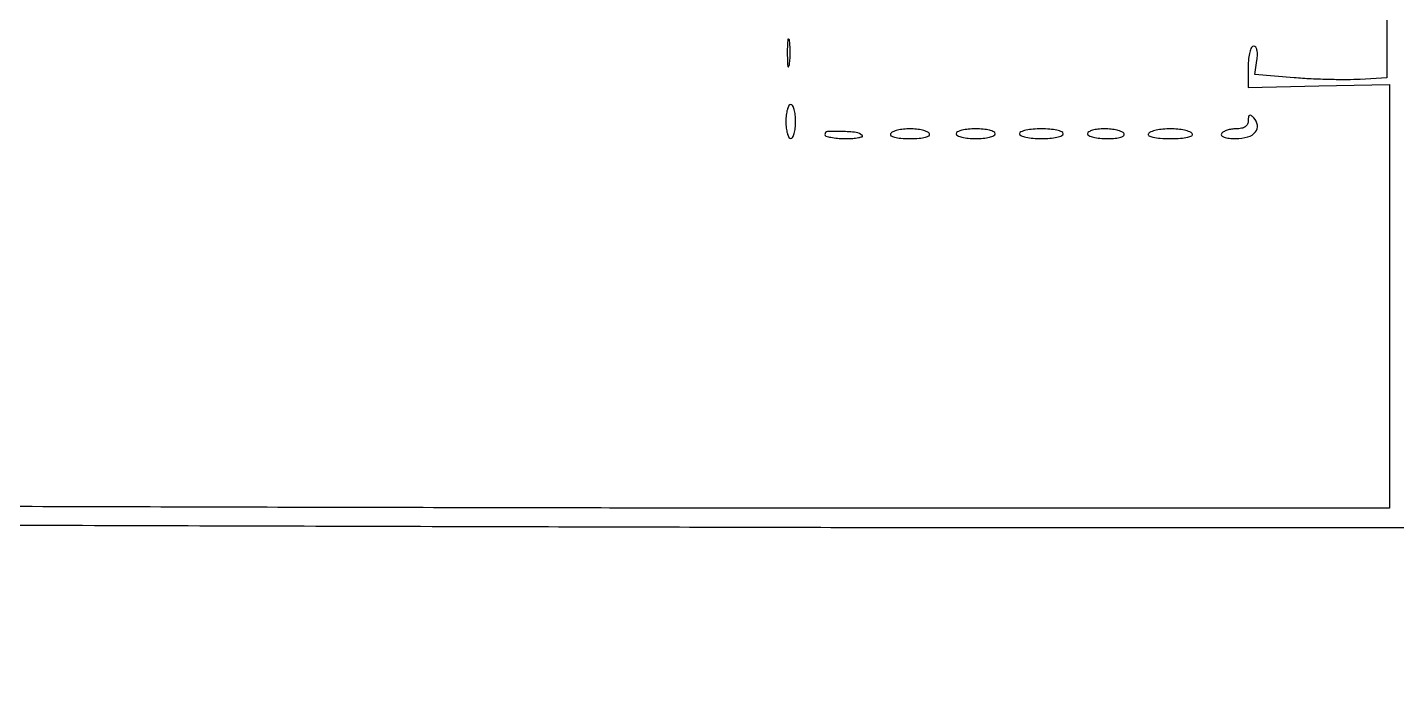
# Model space of a CAD drawing. Header units: millimetres. Extents: x 357084 to 357504, y 509210 to 509507.
# Drawn here: x 357139.94 to 357161.07, y 509430.18 to 509440.55 of the extents above; entities that cross this region are included whole.
import ezdxf

# ---------------------------------------------------------------- set-up
doc = ezdxf.new("R2010")
doc.units = ezdxf.units.MM

msp = doc.modelspace()

# ---------------------------------------------------------------- linework, layer by layer
for points in [[(357127.787, 509477.829), (357127.613, 509477.683, 0.084536), (357127.444, 509477.483, 0.134286), (357127.385, 509477.268, 0.129644), (357127.443, 509477.047, 0.07608), (357127.613, 509476.831, -0.033131), (357127.726, 509476.711, -0.069335), (357127.793, 509476.601, -0.069397), (357127.828, 509476.478, -0.033242), (357127.839, 509476.313), (357127.839, 509476.005), (357125.098, 509476.005), (357122.356, 509476.005), (357122.357, 509454.465), (357122.358, 509432.925), (357136.45, 509432.875, 0.000121), (357142.239, 509432.856, 0.000124), (357147.979, 509432.84, 0.00012), (357152.96, 509432.828, 0.000523), (357155.908, 509432.825), (357161.273, 509432.825)], [(357160.918, 509442.813), (357160.918, 509439.772), (357160.505, 509439.747, -0.014675), (357160.305, 509439.741, -0.006247), (357160.036, 509439.744, -0.006175), (357159.749, 509439.754, -0.008061), (357159.487, 509439.771), (357158.881, 509439.82), (357158.913, 509440.04, 0.031104), (357158.921, 509440.129, 0.062849), (357158.913, 509440.199, 0.0982), (357158.893, 509440.244, 0.241946), (357158.862, 509440.26, 0.282562), (357158.828, 509440.239, 0.053229), (357158.802, 509440.169, 0.041271), (357158.784, 509440.067, 0.022811), (357158.778, 509439.941), (357158.778, 509439.621), (357159.867, 509439.646), (357160.956, 509439.67), (357160.956, 509436.398), (357160.956, 509433.126), (357152.339, 509433.126, -0.000434), (357148.287, 509433.129, -0.000217), (357143.161, 509433.14, -0.000215), (357137.855, 509433.156, -0.000318)], [(357161.255, 509435.698, -0.000424), (357161.248, 509436.835, -0.000553)]]:
    msp.add_lwpolyline(points, format="xyb")
for points in [[(357151.665, 509440.147, 0.006817), (357151.668, 509440.013, 0.040183), (357151.675, 509439.943, 0.720633), (357151.686, 509439.941, 0.075924), (357151.698, 509439.979, 0.022548), (357151.708, 509440.071, 0.015659), (357151.711, 509440.175, 0.015827), (357151.707, 509440.275, 0.031163), (357151.697, 509440.355, 0.248898), (357151.685, 509440.369, 0.49082), (357151.674, 509440.363, 0.030832), (357151.667, 509440.282, 0.00738)], [(357151.644, 509439.096, 0.027026), (357151.649, 509438.995, 0.042582), (357151.666, 509438.91, 0.052312), (357151.69, 509438.85, 0.277684), (357151.719, 509438.833, 0.277684), (357151.748, 509438.85, 0.052312), (357151.772, 509438.91, 0.042582), (357151.789, 509438.995, 0.027026), (357151.794, 509439.096, 0.027026), (357151.789, 509439.196, 0.042582), (357151.772, 509439.281, 0.052312), (357151.748, 509439.341, 0.277684), (357151.719, 509439.359, 0.277684), (357151.69, 509439.341, 0.052312), (357151.666, 509439.281, 0.042582), (357151.649, 509439.196, 0.027026)], [(357158.778, 509439.111, -0.107538), (357158.766, 509439.055, -0.134288), (357158.732, 509439.015, -0.104491), (357158.675, 509438.991, -0.048007), (357158.595, 509438.983, 0.037634), (357158.521, 509438.978, 0.041396), (357158.452, 509438.961, 0.045439), (357158.396, 509438.937, 0.130646), (357158.365, 509438.908, 0.338634), (357158.368, 509438.878, 0.124076), (357158.406, 509438.854, 0.058451), (357158.482, 509438.838, 0.022753), (357158.588, 509438.833, 0.0694), (357158.772, 509438.858, 0.147209), (357158.891, 509438.935, 0.22259), (357158.921, 509439.041, 0.155825), (357158.863, 509439.153, 0.036758), (357158.821, 509439.189, 0.282867), (357158.797, 509439.191, 0.251004), (357158.782, 509439.17, 0.030727)], [(357152.245, 509438.896, 0.320809), (357152.262, 509438.872, 0.032198), (357152.337, 509438.852, 0.03097), (357152.438, 509438.837, 0.019118), (357152.558, 509438.833, 0.014263), (357152.675, 509438.836, 0.029923), (357152.765, 509438.847, 0.048124), (357152.819, 509438.862, 0.542136), (357152.823, 509438.88, 0.167951), (357152.729, 509438.926, 0.022991), (357152.506, 509438.943, 0.01945), (357152.287, 509438.94, 0.399664)], [(357153.259, 509438.908, 0.400129), (357153.265, 509438.877, 0.089468), (357153.319, 509438.853, 0.044569), (357153.418, 509438.838, 0.016707), (357153.559, 509438.833, 0.016707), (357153.7, 509438.838, 0.044569), (357153.799, 509438.853, 0.089468), (357153.853, 509438.877, 0.400129), (357153.859, 509438.908, 0.158284), (357153.825, 509438.937, 0.036095), (357153.752, 509438.961, 0.033884), (357153.66, 509438.978, 0.02738), (357153.559, 509438.983, 0.02738), (357153.458, 509438.978, 0.033884), (357153.366, 509438.961, 0.036095), (357153.293, 509438.937, 0.158284)], [(357154.272, 509438.908, 0.295869), (357154.291, 509438.879, 0.04382), (357154.361, 509438.855, 0.037669), (357154.458, 509438.838, 0.023598), (357154.573, 509438.833, 0.023598), (357154.688, 509438.838, 0.037669), (357154.785, 509438.855, 0.04382), (357154.854, 509438.879, 0.295869), (357154.873, 509438.908, 0.295869), (357154.854, 509438.937, 0.04382), (357154.785, 509438.961, 0.037669), (357154.688, 509438.978, 0.023598), (357154.573, 509438.983, 0.023598), (357154.458, 509438.978, 0.037669), (357154.361, 509438.961, 0.04382), (357154.291, 509438.937, 0.295869)], [(357155.249, 509438.908, 0.31052), (357155.269, 509438.879, 0.036969), (357155.348, 509438.855, 0.033738), (357155.457, 509438.838, 0.020945), (357155.587, 509438.833, 0.020945), (357155.716, 509438.838, 0.033738), (357155.825, 509438.855, 0.036969), (357155.904, 509438.879, 0.31052), (357155.924, 509438.908, 0.31052), (357155.904, 509438.937, 0.036969), (357155.825, 509438.961, 0.033738), (357155.716, 509438.978, 0.020945), (357155.587, 509438.983, 0.020945), (357155.457, 509438.978, 0.033738), (357155.348, 509438.961, 0.036969), (357155.269, 509438.937, 0.31052)], [(357156.3, 509438.908, 0.297764), (357156.319, 509438.879, 0.042932), (357156.389, 509438.855, 0.03716), (357156.488, 509438.838, 0.02325), (357156.605, 509438.833, 0.019531), (357156.727, 509438.838, 0.051222), (357156.813, 509438.853, 0.106919), (357156.858, 509438.878, 0.369423), (357156.863, 509438.908, 0.159713), (357156.829, 509438.937, 0.035556), (357156.754, 509438.961, 0.033489), (357156.661, 509438.978, 0.026918), (357156.558, 509438.983, 0.027497), (357156.459, 509438.978, 0.043243), (357156.376, 509438.961, 0.053437), (357156.317, 509438.937, 0.275259)], [(357157.239, 509438.908, 0.422793), (357157.246, 509438.877, 0.076575), (357157.308, 509438.853, 0.039897), (357157.419, 509438.838, 0.014792), (357157.577, 509438.833, 0.014792), (357157.734, 509438.838, 0.039897), (357157.845, 509438.853, 0.076575), (357157.907, 509438.877, 0.422793), (357157.914, 509438.908, 0.169477), (357157.879, 509438.937, 0.031768), (357157.796, 509438.961, 0.030777), (357157.692, 509438.978, 0.023905), (357157.577, 509438.983, 0.023905), (357157.462, 509438.978, 0.030777), (357157.357, 509438.961, 0.031768), (357157.275, 509438.937, 0.169477)]]:
    msp.add_lwpolyline(points, format="xyb", close=True)

doc.saveas('drawing.dxf')
